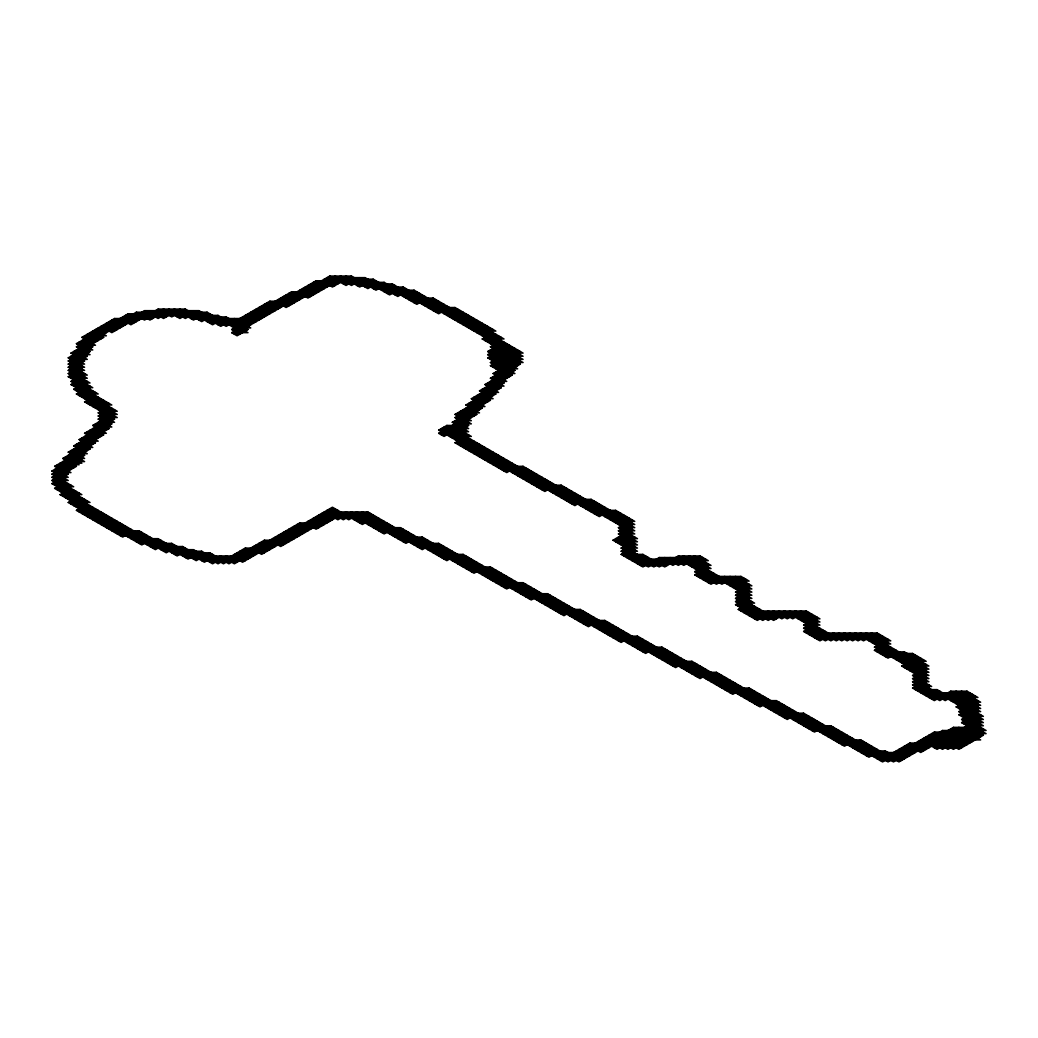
<?xml version="1.0" encoding="UTF-8"?>
<svg xmlns="http://www.w3.org/2000/svg" width="1038" height="1038" viewBox="0 0 1038 1038"><rect width="100%" height="100%" fill="white"/><g stroke="black" fill="none" stroke-linecap="round" stroke-linejoin="round"><path stroke-width="1.5" d="M79.135 345.239L95.483 345.239L81.859 337.376L114.543 318.51L152.677 318.51L141.778 312.217M70.96 375.12L87.309 375.12L68.236 364.117L90.034 351.532L76.41 343.669L128.167 313.787L209.871 313.787L198.972 320.08L258.89 320.08L248.004 313.787L269.789 313.787L258.89 307.508L280.688 307.508L269.789 301.215L226.206 326.373L198.972 310.647L144.503 310.647L70.96 353.102L84.584 360.964L68.236 370.397L90.034 382.983L73.685 382.983M73.685 354.672L90.034 354.672L76.41 346.809L136.328 312.217L207.146 312.217L242.555 332.666M155.402 310.647L166.288 316.94L122.718 316.94L133.604 323.233L106.369 323.233L117.268 329.513L95.483 329.513L106.369 335.806L84.584 335.806L95.483 342.099L79.135 342.099L92.758 349.962L76.41 349.962L87.309 356.255L68.236 367.257L84.584 367.257L68.236 357.825L103.644 337.376L92.758 331.096L114.543 331.096L103.644 324.803L125.442 324.803L114.543 318.51M68.236 370.397L84.584 370.397L68.236 360.964L92.758 346.809L81.859 340.529L98.208 340.529L87.309 334.236L103.644 334.236M386.902 283.919L376.016 290.212L351.493 276.056L329.708 276.056L231.656 332.666L237.105 335.806L248.004 329.513L226.206 316.94L212.595 324.803L185.361 309.077L158.126 309.077L130.879 324.803L119.993 318.51M76.41 387.693L92.758 387.693L68.236 373.55L81.859 365.687L70.96 365.687M73.685 379.843L84.584 379.843L73.685 386.123L90.034 386.123L76.41 393.986L98.208 393.986L68.236 376.69L81.859 368.827L70.96 368.827M185.361 309.077L171.737 316.94L158.126 309.077M188.086 310.647L177.187 316.94L226.206 316.94M79.135 392.416L95.483 392.416L84.584 398.709L100.92 398.709L90.034 405.002L111.819 405.002L70.96 381.413L84.584 373.55L68.236 373.55M100.92 411.282L117.268 411.282L70.96 384.553L84.584 376.69L68.236 376.69M198.972 310.647L185.361 318.51L169.012 309.077L149.952 320.08L136.328 312.217M201.696 312.217L190.81 318.51L261.615 318.51L250.729 312.217L272.514 312.217L261.615 305.925L288.849 305.925L277.963 299.645L299.748 299.645L288.849 293.352L316.097 293.352L305.198 287.059L326.983 287.059L316.097 280.766L231.656 329.513L239.83 334.236L234.38 334.236L335.157 276.056L351.493 285.489L365.116 277.626L397.801 296.492L408.7 290.212M100.92 414.434L117.268 414.434L73.685 389.276L87.309 381.413L70.96 381.413M207.146 312.217L193.522 320.08L174.462 309.077L158.126 318.51L144.503 310.647M212.595 315.37L201.696 321.65L179.911 309.077L163.563 318.51L149.952 310.647L111.819 332.666L100.92 326.373L122.718 326.373L111.819 320.08L139.053 320.08L128.167 313.787M231.656 332.666L248.004 332.666L218.045 315.37L207.146 321.65L256.165 321.65L245.279 315.37L267.064 315.37L256.165 309.077L277.963 309.077L267.064 302.785L294.299 302.785L283.413 296.492L310.647 296.492L299.748 290.212L321.533 290.212L310.647 283.919L337.882 283.919L326.983 277.626L365.116 277.626M220.77 316.94L209.871 323.233L253.454 323.233L242.555 316.94L264.34 316.94L253.454 310.647L275.239 310.647L264.34 304.355L291.574 304.355L280.688 298.075L302.473 298.075L291.574 291.782L231.656 326.373L248.004 326.373M76.41 447.456L92.758 447.456L79.135 439.593L114.543 419.144L84.584 401.849L95.483 395.556L79.135 395.556L90.034 389.276L73.685 389.276M228.931 318.51L218.045 324.803L250.729 324.803L239.83 318.51M57.35 467.891L73.685 467.891L62.799 461.599L84.584 461.599L68.236 452.166L109.094 428.577L98.208 422.297L114.543 422.297L98.208 412.865L109.094 406.572L92.758 406.572L103.644 400.279L87.309 400.279M70.96 453.749L87.309 453.749L73.685 445.886L111.819 423.867L98.208 416.004L111.819 408.142L95.483 408.142L106.369 401.849L84.584 401.849M95.483 427.007L111.819 427.007L98.208 419.144L114.543 409.712L98.208 409.712L109.094 403.419L87.309 403.419L98.208 397.139L81.859 397.139L92.758 390.846L76.41 390.846L87.309 384.553L70.96 384.553M81.859 441.163L98.208 441.163L84.584 433.3L106.369 433.3L92.758 425.437L114.543 412.865L98.208 412.865M351.493 276.056L332.432 287.059L321.533 280.766M84.584 433.3L114.543 416.004L98.208 416.004M354.218 277.626L343.331 283.919L392.351 283.919L523.087 359.395L490.403 359.395L512.188 346.809L490.403 346.809L501.302 340.529L484.954 340.529L495.853 334.236L479.504 334.236L490.403 327.943L468.618 327.943L479.504 321.65L457.719 321.65L468.618 315.37L446.82 315.37L457.719 309.077L430.485 309.077L441.371 302.785L414.136 302.785L425.035 296.492L403.25 296.492L414.136 290.212L523.087 353.102L490.403 353.102M367.841 279.196L356.942 285.489L395.076 285.489L384.177 291.782L416.861 291.782L405.975 298.075L433.209 298.075L504.014 338.959L482.229 338.959L493.128 332.666L476.779 332.666L487.678 326.373L465.893 326.373L476.779 320.08L454.994 320.08L465.893 313.787L444.095 313.787L454.994 307.508L495.853 331.096L474.055 331.096L484.954 324.803L463.169 324.803L474.055 318.51L452.27 318.51L463.169 312.217L435.934 312.217L446.82 305.925L425.035 305.925L435.934 299.645L408.7 299.645L419.586 293.352L386.902 293.352L397.801 287.059M152.677 538.657L141.778 544.95L68.236 502.483L90.034 502.483L51.9 480.477L76.41 466.322L62.799 458.459L103.644 434.87L92.758 428.577L109.094 428.577M427.76 298.075L416.861 304.355L373.291 279.196L359.667 287.059L340.607 276.056L286.125 307.508L275.239 301.215M188.086 549.66L177.187 555.953L51.9 483.617L68.236 474.184L54.625 466.322L95.483 442.733L84.584 436.44L100.92 436.44L90.034 430.16L106.369 430.16L95.483 423.867L111.819 423.867M51.9 480.477L68.236 480.477L51.9 471.044L90.034 449.026L79.135 442.733L95.483 442.733M378.74 282.349L367.841 288.629L346.056 276.056L307.923 298.075L297.024 291.782M57.35 486.77L73.685 486.77L51.9 474.184L84.584 455.319L73.685 449.026L90.034 449.026M449.545 307.508L438.659 313.787L384.177 282.349L373.291 288.629L405.975 288.629L395.076 294.922L422.31 294.922L411.411 301.215L438.659 301.215L427.76 307.508L454.994 307.508M54.625 482.047L65.524 482.047L54.625 488.34L70.96 488.34L60.074 494.633L81.859 494.633L51.9 477.324L81.859 460.029L65.524 460.029M392.351 283.919L381.452 290.212L414.136 290.212M490.403 356.255L523.087 356.255L403.25 287.059L389.626 294.922L359.667 277.626L346.056 285.489L329.708 276.056M68.236 502.483L79.135 496.203L62.799 496.203L73.685 489.91L57.35 489.91L68.236 483.617L51.9 483.617M433.209 298.075L422.31 304.355L444.095 304.355L433.209 310.647L460.444 310.647L449.545 316.94L471.343 316.94L460.444 323.233L482.229 323.233L471.343 329.513L493.128 329.513L482.229 335.806L498.577 335.806L487.678 342.099L504.014 342.099L487.678 351.532L517.638 368.827L495.853 368.827L520.362 354.672L487.678 354.672L514.913 370.397L479.504 390.846L493.128 398.709L471.343 398.709L512.188 375.12L490.403 362.534L514.913 348.392L493.128 348.392M133.604 530.794L122.718 537.087L76.41 510.346L87.309 504.066L70.96 504.066L81.859 497.773L65.524 497.773L76.41 491.48L60.074 491.48L70.96 485.187L54.625 485.187L65.524 478.907L54.625 478.907M599.341 620.426L588.455 626.718L463.169 554.383L435.934 554.383L446.82 548.09L419.586 548.09L430.485 541.797L403.25 541.797L414.136 535.517L392.351 535.517L403.25 529.224L376.016 529.224L386.902 522.931L359.667 522.931L373.291 515.069L318.809 515.069L329.708 521.361L307.923 521.361L318.809 527.654L291.574 527.654L302.473 533.934L280.688 533.934L291.574 540.227L264.34 540.227L223.481 563.816L201.696 551.23L188.086 559.093L139.053 530.794L128.167 537.087L149.952 537.087L139.053 543.367L171.737 543.367L204.421 562.246L215.32 555.953M79.135 508.776L95.483 508.776L84.584 515.069L106.369 515.069L95.483 521.361L117.268 521.361L106.369 527.654L128.167 527.654L117.268 533.934L144.503 533.934L133.604 540.227L160.851 540.227L149.952 546.52L182.636 546.52L212.595 563.816L226.206 555.953L237.105 562.246L209.871 562.246L220.77 555.953L234.38 563.816L332.432 507.206L362.392 524.501L376.016 516.639L316.097 516.639L326.983 522.931L299.748 522.931L228.931 563.816L209.871 552.813L196.247 560.676L158.126 538.657L147.227 544.95L174.462 544.95L163.563 551.23L201.696 551.23M487.678 354.672L506.739 343.669L490.403 343.669L501.302 337.376L484.954 337.376M166.288 543.367L155.402 549.66L60.074 494.633M454.994 423.867L471.343 423.867L454.994 414.434L501.302 387.693L490.403 381.413L506.739 381.413L493.128 373.55L514.913 373.55L487.678 357.825L509.463 345.239L493.128 345.239M171.737 543.367L160.851 549.66L193.522 549.66L218.045 563.816L245.279 548.09L272.514 548.09L261.615 541.797L288.849 541.797L277.963 535.517L299.748 535.517L288.849 529.224L310.647 529.224L299.748 522.931M177.187 546.52L166.288 552.813L54.625 488.34M490.403 365.687L517.638 349.962L490.403 349.962L517.638 365.687L490.403 365.687L509.463 376.69L493.128 376.69L504.014 382.983L465.893 405.002L479.504 412.865L457.719 412.865L471.343 420.727L454.994 420.727L468.618 428.577L441.371 428.577L574.831 505.636L585.73 499.343M182.636 546.52L171.737 552.813L209.871 552.813M493.128 373.55L520.362 357.825L487.678 357.825M193.522 549.66L182.636 555.953L253.454 555.953L242.555 549.66L269.789 549.66L258.89 543.367L286.125 543.367L275.239 537.087L297.024 537.087L286.125 530.794L307.923 530.794L297.024 524.501L324.258 524.501L313.372 518.209L378.74 518.209L367.841 524.501L389.626 524.501L378.74 530.794L405.975 530.794L395.076 537.087L422.31 537.087L531.261 599.977L542.147 593.697M487.678 386.123L504.014 386.123L490.403 378.26L520.362 360.964L493.128 360.964M196.247 551.23L185.361 557.523L250.729 557.523L239.83 551.23L267.064 551.23L256.165 544.95L283.413 544.95L272.514 538.657L294.299 538.657L283.413 532.364L305.198 532.364L294.299 526.071L321.533 526.071L310.647 519.791L332.432 519.791L321.533 513.499L370.566 513.499L356.942 521.361L384.177 521.361L373.291 527.654L400.525 527.654L506.739 588.974L517.638 582.681M482.229 392.416L498.577 392.416L484.954 384.553L520.362 364.117L490.403 346.809M204.421 552.813L193.522 559.093L248.004 559.093L237.105 552.813L264.34 552.813L253.454 546.52L275.239 546.52L264.34 540.227M452.27 425.437L471.343 436.44L449.545 436.44L468.618 425.437L454.994 417.574L495.853 393.986L484.954 387.693L501.302 387.693M555.771 485.187L544.872 491.48L438.659 430.16L446.82 425.437L468.618 425.437M441.371 431.73L468.618 431.73L452.27 422.297L490.403 400.279L479.504 393.986L495.853 393.986M452.27 422.297L468.618 422.297L444.095 436.44L438.659 433.3L482.229 408.142L471.343 401.849L487.678 401.849L476.779 395.556L493.128 395.556L482.229 389.276L498.577 389.276L487.678 382.983L504.014 382.983M482.229 408.142L465.893 408.142L476.779 414.434L441.371 434.87L468.618 434.87L454.994 442.733L506.739 472.614L517.638 466.322M340.607 511.929L280.688 546.52L269.789 540.227M484.954 566.956L474.055 573.248L367.841 511.929L354.218 519.791L381.452 519.791L370.566 526.071L392.351 526.071L381.452 532.364L408.7 532.364L397.801 538.657L425.035 538.657L414.136 544.95L441.371 544.95L430.485 551.23L452.27 551.23L441.371 557.523L468.618 557.523L457.719 563.816L479.504 563.816L468.618 570.109L495.853 570.109L484.954 576.401L506.739 576.401L495.853 582.681L523.087 582.681L645.649 653.447L656.548 647.154M395.076 527.654L384.177 533.934L346.056 511.929L316.097 529.224L305.198 522.931M400.525 527.654L389.626 533.934L411.411 533.934L400.525 540.227L427.76 540.227L416.861 546.52L444.095 546.52L433.209 552.813L454.994 552.813L444.095 559.093L471.343 559.093L460.444 565.386L482.229 565.386L471.343 571.679L498.577 571.679L487.678 577.971L509.463 577.971L498.577 584.251L525.812 584.251L514.913 590.544L536.698 590.544L525.812 596.837L553.046 596.837L542.147 603.13L563.945 603.13L553.046 609.423L580.281 609.423L700.118 678.605L711.017 672.313M438.659 433.3L465.893 433.3L454.994 439.593L471.343 439.593L460.444 445.886L482.229 445.886L471.343 452.166L493.128 452.166L482.229 458.459L504.014 458.459L493.128 464.752L514.913 464.752L504.014 471.044L531.261 471.044L520.362 477.324L542.147 477.324L531.261 483.617L553.046 483.617L542.147 489.91L569.382 489.91L558.496 496.203L580.281 496.203L569.382 502.483L596.629 502.483L585.73 508.776L607.515 508.776L596.629 515.069L623.864 515.069L612.965 521.361L634.75 521.361L615.69 510.346L604.791 516.639L626.589 516.639L615.69 522.931L632.025 522.931L618.414 530.794L634.75 530.794L523.087 466.322L512.188 472.614L533.986 472.614L523.087 478.907L544.872 478.907L533.986 485.187L561.221 485.187L634.75 527.654L618.414 527.654L632.025 519.791L610.24 519.791L621.139 513.499L593.905 513.499L604.791 507.206L583.006 507.206L593.905 500.913L566.657 500.913L577.556 494.633L555.771 494.633L566.657 488.34L539.423 488.34L550.322 482.047L528.537 482.047L539.423 475.754L517.638 475.754L528.537 469.461L501.302 469.461L512.188 463.182L490.403 463.182L501.302 456.889L479.504 456.889L490.403 450.596L468.618 450.596L479.504 444.303L457.719 444.303L468.618 438.023L452.27 438.023L465.893 430.16L438.659 430.16M416.861 537.087L405.975 543.367L351.493 511.929L337.882 519.791L324.258 511.929L367.841 511.929M422.31 537.087L411.411 543.367L438.659 543.367L563.945 615.703L574.831 609.423M433.209 543.367L422.31 549.66L356.942 511.929L343.331 519.791L326.983 510.346L337.882 510.346L261.615 554.383L250.729 548.09M438.659 543.367L427.76 549.66L449.545 549.66L438.659 555.953L465.893 555.953L454.994 562.246L476.779 562.246L465.893 568.539L493.128 568.539L482.229 574.818L504.014 574.818L493.128 581.111L514.913 581.111L504.014 587.404L531.261 587.404L520.362 593.697L547.597 593.697L675.608 667.603L686.507 661.31M561.221 485.187L550.322 491.48L572.107 491.48L561.221 497.773L583.006 497.773L572.107 504.066L599.341 504.066L588.455 510.346L615.69 510.346M457.719 554.383L446.82 560.676L362.392 511.929L348.768 519.791L329.708 508.776L335.157 508.776L242.555 562.246L231.656 555.953M463.169 554.383L452.27 560.676L474.055 560.676L463.169 566.956L490.403 566.956L621.139 642.444L632.025 636.151M591.18 499.343L580.281 505.636L602.066 505.636L591.18 511.929L618.414 511.929L607.515 518.209L629.3 518.209L618.414 524.501L634.75 524.501L591.18 499.343L563.945 499.343L574.831 493.05L553.046 493.05L563.945 486.77L536.698 486.77L547.597 480.477L525.812 480.477L536.698 474.184L514.913 474.184L525.812 467.891L498.577 467.891L509.463 461.599L487.678 461.599L498.577 455.319L476.779 455.319L487.678 449.026L465.893 449.026L476.779 442.733L454.994 442.733M490.403 566.956L479.504 573.248L501.302 573.248L490.403 579.541L512.188 579.541L501.302 585.834L528.537 585.834L517.638 592.114L539.423 592.114L528.537 598.407L555.771 598.407L544.872 604.7L566.657 604.7L555.771 610.993L583.006 610.993L572.107 617.273L593.905 617.273L583.006 623.566L610.24 623.566L599.341 629.858L621.139 629.858L610.24 636.151L637.475 636.151L760.037 706.904L770.936 700.624M610.24 510.346L599.341 516.639L444.095 427.007L465.893 427.007M523.087 582.681L512.188 588.974L533.986 588.974L523.087 595.267L550.322 595.267L539.423 601.56L561.221 601.56L550.322 607.84L572.107 607.84L561.221 614.133L588.455 614.133L577.556 620.426L604.791 620.426L732.802 694.331L743.701 688.038M621.139 529.224L632.025 529.224L612.965 540.227L634.75 540.227L621.139 548.09L637.475 548.09L618.414 537.087L634.75 537.087L621.139 544.95L637.475 544.95L618.414 533.934L632.025 526.071L621.139 526.071M547.597 593.697L536.698 599.977L558.496 599.977L547.597 606.27L569.382 606.27L558.496 612.563L585.73 612.563L574.831 618.856L596.629 618.856L585.73 625.136L612.965 625.136L602.066 631.428L623.864 631.428L612.965 637.721L640.199 637.721L629.3 644.014L651.098 644.014L640.199 650.307L667.434 650.307L656.548 656.587L678.333 656.587L667.434 662.88L694.669 662.88L683.783 669.173L705.568 669.173L694.669 675.466L721.903 675.466L711.017 681.745L732.802 681.745L721.903 688.038L749.151 688.038L868.988 757.234L879.874 750.941M623.864 546.52L634.75 546.52L621.139 554.383L642.924 566.956L659.26 557.523L702.843 557.523L689.232 565.386L711.017 565.386L694.669 555.953L678.333 565.386L664.709 557.523L648.374 566.956L621.139 551.23L634.75 543.367L618.414 543.367L632.025 535.517L621.139 535.517M637.475 554.383L629.3 559.093L705.568 559.093L691.944 566.956L708.292 566.956L694.669 574.818L711.017 584.251L724.628 576.401L751.875 592.114L735.527 592.114L749.151 584.251L727.353 584.251L740.976 576.401L749.151 581.111L705.568 581.111L716.467 574.818L694.669 574.818M697.393 573.248L713.742 573.248L702.843 579.541L746.426 579.541L732.802 587.404L749.151 587.404L735.527 595.267L751.875 595.267L683.783 555.953L664.709 566.956L642.924 554.383L632.025 560.676L708.292 560.676L700.118 555.953L678.333 555.953L659.26 566.956L612.965 540.227M651.098 559.093L640.199 565.386L667.434 565.386L656.548 559.093M580.281 609.423L569.382 615.703L591.18 615.703L580.281 621.996L607.515 621.996L596.629 628.288L618.414 628.288L607.515 634.581L629.3 634.581L618.414 640.861L645.649 640.861L634.75 647.154L661.985 647.154L787.271 719.49L798.17 713.197M700.118 555.953L683.783 565.386L670.159 557.523L653.823 566.956L621.139 548.09M604.791 620.426L593.905 626.718L615.69 626.718L604.791 632.998L626.589 632.998L615.69 639.291L642.924 639.291L632.025 645.584L653.823 645.584L642.924 651.877L670.159 651.877L659.26 658.157L681.058 658.157L670.159 664.45L697.393 664.45L686.507 670.743L708.292 670.743L697.393 677.035L724.628 677.035L713.742 683.328L735.527 683.328L724.628 689.608L751.875 689.608L740.976 695.901L762.761 695.901L751.875 702.194L779.11 702.194L768.211 708.487L789.996 708.487L779.11 714.767L806.344 714.767L795.445 721.06L817.23 721.06L806.344 727.353L833.579 727.353L822.68 733.645L844.478 733.645L833.579 739.925L860.813 739.925L898.947 761.944L958.865 727.353L980.65 739.925L920.732 739.925L937.08 749.371L980.65 724.213L964.315 724.213L980.65 714.767L958.865 714.767L977.926 703.764L956.141 703.764L972.476 694.331L923.457 694.331L931.631 689.608M719.191 576.401L708.292 582.681L746.426 582.681L735.527 588.974L751.875 588.974L730.077 576.401L716.467 584.251L694.669 571.679L708.292 563.816L637.475 563.816L648.374 557.523L626.589 557.523L634.75 552.813L623.864 552.813M637.475 636.151L626.589 642.444L648.374 642.444L637.475 648.724L664.709 648.724L653.823 655.017L675.608 655.017L664.709 661.31L691.944 661.31L814.519 732.075L825.405 725.783M806.344 629.858L822.68 629.858L811.794 636.151L882.598 636.151L871.712 642.444L888.048 642.444L874.437 650.307L896.222 650.307L885.323 656.587L918.007 656.587L901.672 666.02L928.906 666.02L904.396 651.877L893.497 658.157L920.732 658.157L904.396 667.603L926.181 667.603L912.558 675.466L928.906 675.466L855.364 632.998L841.753 640.861L789.996 610.993L773.66 620.426L735.527 598.407L749.151 590.544L738.252 590.544M907.121 653.447L896.222 659.74L923.457 659.74L907.121 669.173L928.906 669.173L866.263 632.998L852.639 640.861L839.028 632.998L825.405 640.861L803.62 628.288L819.955 628.288L809.069 634.581L879.874 634.581L868.988 640.861L890.773 640.861L877.149 632.998L863.538 640.861L849.914 632.998L836.304 640.861L784.546 610.993L768.211 620.426L735.527 601.56L749.151 593.697L738.252 593.697M661.985 647.154L651.098 653.447L672.884 653.447L661.985 659.74L683.783 659.74L672.884 666.02L700.118 666.02L689.232 672.313L716.467 672.313L844.478 746.218L855.364 739.925M738.252 599.977L749.151 599.977L738.252 606.27L754.587 606.27L743.701 612.563L809.069 612.563L798.17 618.856L819.955 618.856L806.344 610.993L792.721 618.856L779.11 610.993L762.761 620.426L735.527 604.7L749.151 596.837L738.252 596.837M738.252 609.423L760.037 609.423L749.151 615.703L814.519 615.703L803.62 621.996L819.955 621.996L800.895 610.993L787.271 618.856L773.66 610.993L757.312 620.426L738.252 609.423L751.875 601.56L735.527 601.56M762.761 610.993L751.875 617.273L817.23 617.273L803.62 625.136L830.854 640.861L844.478 632.998L858.089 640.861L871.712 632.998L890.773 644.014L874.437 644.014L885.323 637.721L814.519 637.721L825.405 631.428L803.62 631.428L817.23 623.566L806.344 623.566M691.944 661.31L681.058 667.603L702.843 667.603L691.944 673.883L719.191 673.883L708.292 680.175L730.077 680.175L719.191 686.468L740.976 686.468L730.077 692.761L757.312 692.761L746.426 699.041L768.211 699.041L757.312 705.334L784.546 705.334L773.66 711.627L795.445 711.627L784.546 717.92L811.794 717.92L800.895 724.213L822.68 724.213L811.794 730.493L839.028 730.493L828.129 736.785L849.914 736.785L839.028 743.078L866.263 743.078L855.364 749.371L877.149 749.371L866.263 755.651L909.833 755.651L898.947 749.371L926.181 749.371L915.282 743.078M716.467 672.313L705.568 678.605L727.353 678.605L716.467 684.898L738.252 684.898L727.353 691.191L754.587 691.191L743.701 697.471L765.486 697.471L754.587 703.764L781.835 703.764L770.936 710.057L792.721 710.057L781.835 716.35L809.069 716.35L798.17 722.63L819.955 722.63L809.069 728.923L836.304 728.923L825.405 735.215L847.19 735.215L836.304 741.508L863.538 741.508L852.639 747.788L874.437 747.788L863.538 754.081L912.558 754.081L901.672 747.788L928.906 747.788L918.007 741.508L972.476 741.508L950.691 728.923L983.375 728.923L947.966 749.371L926.181 736.785L980.65 736.785L964.315 727.353M803.62 628.288L817.23 620.426L800.895 620.426L811.794 614.133L746.426 614.133L757.312 607.84L740.976 607.84M828.129 632.998L817.23 639.291L888.048 639.291L874.437 647.154L928.906 678.605L912.558 678.605L926.181 670.743L909.833 670.743L923.457 662.88L901.672 662.88L915.282 655.017L882.598 655.017L893.497 648.724L877.149 648.724M749.151 688.038L738.252 694.331L760.037 694.331L749.151 700.624L776.385 700.624L882.598 761.944L934.356 732.075L983.375 732.075L953.416 749.371L928.906 735.215L983.375 735.215L961.59 722.63L977.926 713.197L961.59 713.197M776.385 700.624L765.486 706.904L787.271 706.904L776.385 713.197L803.62 713.197L888.048 761.944L942.517 730.493L986.1 730.493L958.865 714.767M898.947 651.877L888.048 658.157L874.437 650.307M803.62 713.197L792.721 719.49L814.519 719.49L803.62 725.783L830.854 725.783L893.497 761.944L953.416 727.353L980.65 727.353L942.517 749.371L923.457 738.355L977.926 738.355M912.558 653.447L898.947 661.31L926.181 661.31L912.558 653.447L879.874 653.447L890.773 647.154L874.437 647.154M830.854 725.783L819.955 732.075L841.753 732.075L830.854 738.355L852.639 738.355L841.753 744.648L868.988 744.648L858.089 750.941L885.323 750.941L901.672 760.374L879.874 760.374L909.833 743.078L969.764 743.078L947.966 730.493M915.282 677.035L926.181 677.035L912.558 684.898L928.906 684.898L918.007 691.191L939.792 691.191L928.906 697.471L977.926 697.471L967.04 691.191L950.691 691.191L934.356 700.624L912.558 688.038L928.906 688.038L920.732 692.761L969.764 692.761L953.416 702.194L980.65 702.194L961.59 691.191L945.242 700.624L912.558 681.745L926.181 673.883L915.282 673.883M912.558 688.038L926.181 680.175L915.282 680.175M956.141 706.904L977.926 706.904L961.59 716.35L983.375 716.35L937.08 689.608L926.181 695.901L975.201 695.901L956.141 706.904L983.375 722.63L961.59 722.63M860.813 739.925L849.914 746.218L871.712 746.218L860.813 752.511L915.282 752.511L904.396 746.218L964.315 746.218L939.792 732.075M942.517 692.761L931.631 699.041L975.201 699.041L958.865 708.487L980.65 708.487L950.691 691.191M967.04 691.191L950.691 700.624L977.926 700.624L958.865 711.627L983.375 725.783L967.04 725.783M885.323 750.941L874.437 757.234L907.121 757.234L896.222 750.941L923.457 750.941L909.833 743.078M888.048 752.511L877.149 758.804L904.396 758.804L893.497 752.511M983.375 735.215L958.865 749.371L931.631 733.645L986.1 733.645L961.59 719.49L977.926 710.057L961.59 710.057M373.291 279.196L324.258 279.196L335.157 285.489L307.923 285.489L318.809 291.782L291.574 291.782M316.097 280.766L376.016 280.766L365.116 287.059L403.25 287.059M384.177 282.349L313.372 282.349L324.258 288.629L302.473 288.629L313.372 294.922L286.125 294.922L297.024 301.215L269.789 301.215M218.045 315.37L125.442 315.37L136.328 321.65L109.094 321.65L119.993 327.943L98.208 327.943L106.369 332.666L90.034 332.666L100.92 338.959L84.584 338.959M234.38 327.943L250.729 327.943L234.38 318.51L220.77 326.373L193.522 310.647L179.911 318.51L163.563 309.077L144.503 320.08L133.604 313.787M231.656 329.513L248.004 329.513M234.38 331.096L245.279 331.096M81.859 337.376L103.644 337.376M76.41 343.669L92.758 343.669M76.41 346.809L92.758 346.809M79.135 348.392L90.034 348.392M90.034 351.532L73.685 351.532L87.309 359.395L70.96 359.395M487.678 351.532L520.362 351.532L493.128 367.257L514.913 367.257M70.96 353.102L87.309 353.102M87.309 356.255L70.96 356.255L84.584 364.117L68.236 364.117M68.236 357.825L84.584 357.825M68.236 360.964L84.584 360.964M70.96 362.534L81.859 362.534M490.403 362.534L523.087 362.534L482.229 338.959M493.128 364.117L520.362 364.117M498.577 370.397L514.913 370.397M70.96 371.98L81.859 371.98L70.96 378.26L87.309 378.26L68.236 367.257M512.188 371.98L495.853 371.98L506.739 378.26L490.403 378.26M495.853 375.12L512.188 375.12M493.128 379.843L504.014 379.843M484.954 384.553L501.302 384.553M479.504 390.846L495.853 390.846M490.403 397.139L474.055 397.139L484.954 403.419L468.618 403.419L479.504 409.712L463.169 409.712L474.055 416.004L457.719 416.004M474.055 400.279L490.403 400.279M465.893 405.002L482.229 405.002M468.618 406.572L484.954 406.572L471.343 398.709M476.779 411.282L460.444 411.282L471.343 417.574L454.994 417.574M454.994 414.434L476.779 414.434M100.92 417.574L117.268 417.574L76.41 393.986M98.208 419.144L114.543 419.144M457.719 419.144L468.618 419.144M100.92 420.727L111.819 420.727M92.758 425.437L109.094 425.437M103.644 431.73L87.309 431.73L98.208 438.023L81.859 438.023L92.758 444.303L76.41 444.303L87.309 450.596L70.96 450.596L84.584 458.459L62.799 458.459M87.309 434.87L103.644 434.87M79.135 439.593L95.483 439.593M457.719 441.163L474.055 441.163L463.169 447.456L484.954 447.456L474.055 453.749L495.853 453.749L484.954 460.029L506.739 460.029L495.853 466.322L523.087 466.322M73.685 445.886L90.034 445.886M68.236 452.166L84.584 452.166M84.584 455.319L68.236 455.319L81.859 463.182L60.074 463.182L70.96 469.461L54.625 469.461L68.236 477.324L51.9 477.324M81.859 456.889L65.524 456.889L79.135 464.752L57.35 464.752L70.96 472.614L54.625 472.614M54.625 466.322L76.41 466.322M51.9 471.044L68.236 471.044M51.9 474.184L68.236 474.184M54.625 475.754L65.524 475.754M62.799 493.05L79.135 493.05L68.236 499.343L84.584 499.343L73.685 505.636L90.034 505.636L79.135 511.929L100.92 511.929L90.034 518.209L111.819 518.209L100.92 524.501L122.718 524.501L111.819 530.794L139.053 530.794M70.96 500.913L87.309 500.913L76.41 507.206L92.758 507.206L81.859 513.499L103.644 513.499L92.758 519.791L114.543 519.791L103.644 526.071L125.442 526.071L114.543 532.364L141.778 532.364L130.879 538.657L158.126 538.657M76.41 510.346L98.208 510.346L87.309 516.639L109.094 516.639L98.208 522.931L119.993 522.931L109.094 529.224L130.879 529.224L119.993 535.517L147.227 535.517L136.328 541.797L163.563 541.797L152.677 548.09L185.361 548.09L174.462 554.383L212.595 554.383L201.696 560.676L245.279 560.676L234.38 554.383L256.165 554.383L245.279 548.09M621.139 532.364L632.025 532.364L615.69 541.797L637.475 541.797L618.414 530.794M618.414 533.934L634.75 533.934L446.82 425.437M623.864 549.66L634.75 549.66L623.864 555.953L645.649 555.953L634.75 562.246L705.568 562.246L694.669 568.539L711.017 568.539L689.232 555.953L672.884 565.386L659.26 557.523M621.139 551.23L637.475 551.23L615.69 538.657L637.475 538.657L618.414 527.654M621.139 554.383L642.924 554.383M697.393 570.109L708.292 570.109L697.393 576.401L740.976 576.401M694.669 571.679L711.017 571.679L700.118 577.971L743.701 577.971L730.077 585.834L751.875 585.834L735.527 576.401L721.903 584.251L675.608 557.523M735.527 598.407L751.875 598.407L678.333 555.953M738.252 603.13L754.587 603.13L735.527 592.114M735.527 604.7L751.875 604.7L740.976 610.993L806.344 610.993M803.62 625.136L819.955 625.136L795.445 610.993L781.835 618.856L768.211 610.993L754.587 618.856L776.385 618.856L735.527 595.267M806.344 626.718L817.23 626.718L806.344 632.998L877.149 632.998M877.162 645.584L888.048 645.584L877.149 651.877L904.396 651.877M904.396 664.45L926.181 664.45L912.558 672.313L928.906 672.313L860.813 632.998L847.19 640.861L833.579 632.998L819.955 640.861L803.62 631.428M912.558 681.745L928.906 681.745L901.672 666.02M915.282 683.328L926.181 683.328L915.282 689.608L937.08 689.608M915.282 686.468L931.631 686.468L912.558 675.466M958.865 705.334L980.65 705.334L956.141 691.191L939.792 700.624L912.558 684.898M958.865 711.627L980.65 711.627L947.966 692.761M964.315 717.92L980.65 717.92L920.732 752.511L907.121 744.648L967.04 744.648L942.517 730.493M961.59 719.49L983.375 719.49L912.558 678.605M964.315 721.06L980.65 721.06L934.356 747.788L961.59 747.788L934.356 732.075M953.416 727.353L975.201 739.925"/></g></svg>
